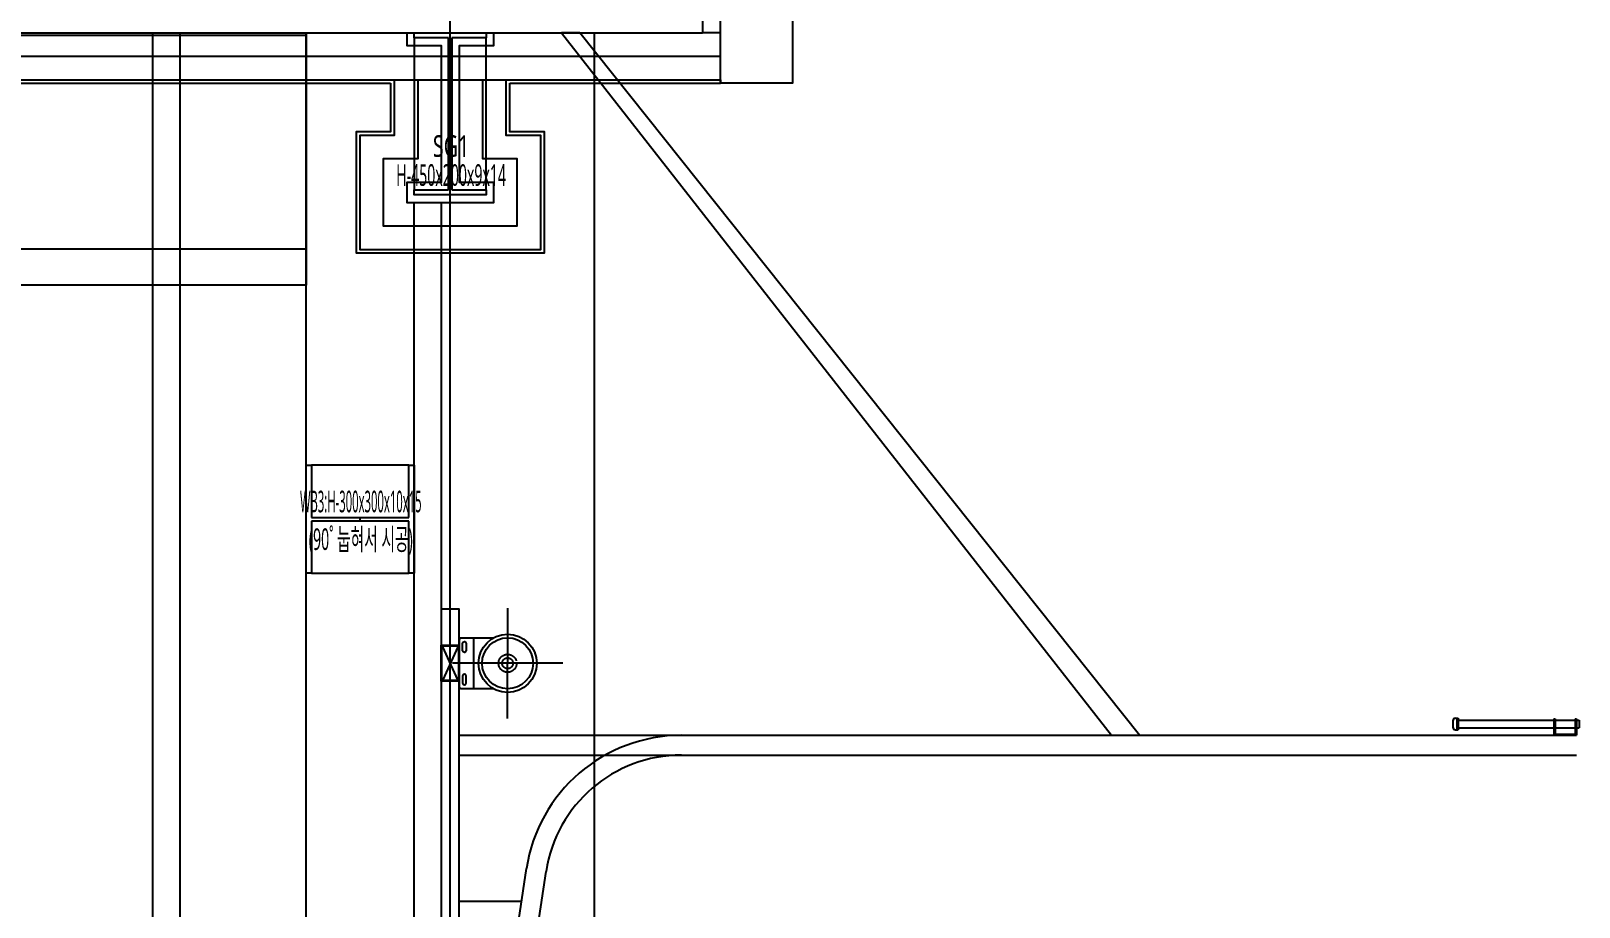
# Model space of a CAD drawing. Header units: millimetres. Extents: x 35054840 to 35483341, y -1288013 to -991013.
# Drawn here: x 35259073 to 35263368, y -1235370 to -1232938 of the extents above; entities that cross this region are included whole.
import ezdxf
from ezdxf.enums import TextEntityAlignment as Align

# ---------------------------------------------------------------- set-up
doc = ezdxf.new("R2010")
doc.units = ezdxf.units.MM
doc.header["$LTSCALE"] = 1000
doc.header["$MEASUREMENT"] = 0
doc.linetypes.add('HID', pattern=[2.5, 1.5, -1])
doc.layers.get('0').update_dxf_attribs({"linetype": 'CONTINUOUS'})
doc.layers.get('Defpoints').update_dxf_attribs({"color": 161, "linetype": 'CONTINUOUS'})
for name, color, linetype in [('8', 8, 'CONTINUOUS'), ('[0]', 255, 'CONTINUOUS'), ('A-판넬_내벽', 4, 'CONTINUOUS'), ('cen', 1, 'CONTINUOUS'), ('con', 2, 'CONTINUOUS'), ('ELE5', 254, 'CONTINUOUS'), ('ELE6', 8, 'CONTINUOUS'), ('FIN', 9, 'CONTINUOUS'), ('FIN(내화피복)', 8, 'CONTINUOUS'), ('FIN(패널-200글라스울)', 4, 'CONTINUOUS'), ('FIN(패널-T75 글라스울)', 6, 'CONTINUOUS'), ('INS', 9, 'BATTING'), ('ohdoor-1', 5, 'CONTINUOUS'), ('SASAC 도면번호', 6, 'CONTINUOUS'), ('STEEL', 5, 'CONTINUOUS'), ('stl', 3, 'CONTINUOUS'), ('오버헤드 FR', 7, 'CONTINUOUS')]:
    doc.layers.add(name, color=color, linetype=linetype)
doc.styles.add('TE', font='malgun_0.ttf')
doc.linetypes.add('BATTING', pattern='A,0.0001,-0.1,[134,ltypeshp.shx,S=0.1,R=0,X=-0.1,Y=0],-0.2,[134,ltypeshp.shx,S=0.1,R=180,X=0.1,Y=0],-0.1', length=0.4001)

# ---------------------------------------------------------------- blocks, each defined once
blk = doc.blocks.new('sdfsgdfdfg')
at = {"layer": 'cen', "ltscale": 0.1}
blk.add_line((34618149.3, -327808.7), (34618149.3, -240915.8), dxfattribs=at)
blk = doc.blocks.new('*U260')
at = {"layer": 'Defpoints'}
for p, q in [((-100, 211), (-100, -211)), ((100, -211), (100, 211)), ((-4.5, 0), (4.5, 0))]:
    blk.add_line(p, q, dxfattribs=at)
at = {"layer": 'STEEL', "color": 0, "linetype": 'ByBlock', "ltscale": 0.5}
for p, q in [((-4.5, 211), (-100, 211)), ((-4.5, -211), (-4.5, 211)), ((100, 211), (4.5, 211)), ((4.5, 211), (4.5, -211)), ((-100, -211), (-4.5, -211)), ((4.5, -211), (100, -211))]:
    blk.add_line(p, q, dxfattribs=at)
for points in [[(-100, 211), (-100, 225), (100, 225), (100, 211)], [(100, -211), (100, -225), (-100, -225), (-100, -211)]]:
    blk.add_lwpolyline(points, dxfattribs=at)
blk = doc.blocks.new('SG1')
at = {"layer": 'stl'}
blk.add_blockref('*U260', (0, -225), dxfattribs=at)
at = {"layer": 'Defpoints', "style": 'TE'}
for s, width, p in [('SG1', 0.7, (2.2, -314.2)), ('H-450x200x9x14', 0.5, (2.2, -394.6))]:
    blk.add_text(s, height=60, dxfattribs=dict(at, width=width)).set_placement(p, align=Align.MIDDLE_CENTER)
blk = doc.blocks.new('*U220')
at = {"layer": 'ELE6', "ltscale": 0.1}
for p, q in [((10125, -7), (0, -7)), ((10125, -600), (0, -600))]:
    blk.add_line(p, q, dxfattribs=at)
blk.add_lwpolyline([(10125, -700), (0, -700), (0, 0), (10125, 0)], close=True, dxfattribs=at)
blk = doc.blocks.new('*U276')
at = {"layer": 'Defpoints'}
for p, q in [((-150, 135), (-150, -135)), ((150, -135), (150, 135)), ((-5, 0), (5, 0))]:
    blk.add_line(p, q, dxfattribs=at)
at = {"layer": 'STEEL', "color": 0, "linetype": 'ByBlock', "ltscale": 0.5}
for p, q in [((-5, 135), (-150, 135)), ((-5, -135), (-5, 135)), ((150, 135), (5, 135)), ((5, 135), (5, -135)), ((-150, -135), (-5, -135)), ((5, -135), (150, -135))]:
    blk.add_line(p, q, dxfattribs=at)
for points in [[(-150, 135), (-150, 150), (150, 150), (150, 135)], [(150, -135), (150, -150), (-150, -150), (-150, -135)]]:
    blk.add_lwpolyline(points, dxfattribs=at)
blk = doc.blocks.new('WB3')
at = {"layer": 'stl', "rotation": 90}
blk.add_blockref('*U276', (0, 0), dxfattribs=at)
at = {"layer": 'Defpoints', "style": 'TE'}
for s, width, p in [('WB3:H-300x300x10x15', 0.4, (1.7, 49.2)), ('(90˚ 눕혀서 시공)', 0.5, (1.7, -55.4))]:
    blk.add_text(s, height=60, dxfattribs=dict(at, width=width)).set_placement(p, align=Align.MIDDLE_CENTER)
blk = doc.blocks.new('STOPER')
at = {"layer": 'ohdoor-1'}
for p, q in [((-390, 68), (-378.7, 68)), ((-385, 68), (-385, 22)), ((-378.7, 68), (-378.7, 22)), ((0, 65), (0, 0)), ((0, 65), (5, 65)), ((5, 65), (5, 5)), ((85, 65), (85, 5)), ((85, 65), (90, 65)), ((90, 65), (90, 0)), ((-400, 58), (-400, 32)), ((-390, 22), (-378.7, 22)), ((-385, 60), (-385, 30)), ((-378.7, 60), (0, 60)), ((-378.7, 30), (0, 30)), ((0, 5), (90, 5)), ((0, 0), (90, 0)), ((5, 60), (85, 60)), ((5, 30), (85, 30)), ((90, 60), (100, 60)), ((90, 30), (100, 30)), ((100, 60), (100, 30))]:
    blk.add_line(p, q, dxfattribs=at)
for centre, start, end in [((-390, 58), 90, 180), ((-390, 32), 180, 270)]:
    blk.add_arc(centre, 10, start, end, dxfattribs=at)
blk = doc.blocks.new('지하2층 OH도어 단면')
for p, q in [((846, 4146, -7), (804, 4054, -7)), ((846, 4054, -7), (804, 4146, -7))]:
    blk.add_line(p, q)
at = {"color": 2}
blk.add_lwpolyline([(943.8, 4170), (889.9, 4170, 0.267949), (889.4, 4169.7, -0.57735), (888.6, 4169.7, 0.267949), (888.1, 4170), (855, 4170, 0.414214), (850, 4165), (850, 4035, 0.414214), (855, 4030), (888.1, 4030, 0.267949), (888.6, 4030.2, -0.57735), (889.4, 4030.2, 0.267949), (889.9, 4030), (943.8, 4030)], format="xyb", dxfattribs=at)
blk.add_lwpolyline([(889, 4170), (889, 4030)], dxfattribs=at)
at = {"color": 2, "elevation": 14.1}
for points in [[(859, 4135), (859, 4155, -1), (869, 4155), (869, 4135, -1)], [(859, 4045, 1), (869, 4045), (869, 4065, 1), (859, 4065)]]:
    blk.add_lwpolyline(points, format="xyb", close=True, dxfattribs=at)
for radius in [80.7, 70.7]:
    blk.add_circle((984, 4100), radius)
at = {"color": 2, "linetype": 'HID', "ltscale": 0.1}
blk.add_circle((984, 4100), 25, dxfattribs=at)
at = {"linetype": 'HID', "ltscale": 0.1}
blk.add_circle((984, 4100), 15, dxfattribs=at)
at = {"layer": '8', "ltscale": 10000}
blk.add_lwpolyline([(2660, 3900), (2737.8, 3900), (1184.8, 5850), (1133.9, 5850)], close=True, dxfattribs=at)
at = {"layer": '[0]', "color": 4}
for p, q in [((850, 3900), (3950, 3900)), ((850, 3845), (3950, 3845)), ((956, 3000), (1036.5, 3530.2)), ((1011, 2995.6), (1090.8, 3522)), ((850, 3440), (1022.8, 3440))]:
    blk.add_line(p, q, dxfattribs=at)
for radius in [435, 380]:
    blk.add_arc((1466.5, 3465), radius, 90, 171.3716, dxfattribs=at)
at = {"layer": 'A-판넬_내벽'}
blk.add_line((800, 4250), (800, 3075), dxfattribs=at)
at = {"layer": 'FIN(패널-T75 글라스울)', "ltscale": 0.1}
blk.add_lwpolyline([(0, 3000), (0, 5850), (75, 5850), (75, 3075)], dxfattribs=at)
at = {"layer": 'FIN(패널-T75 글라스울)'}
blk.add_lwpolyline([(725, 3075), (725, 5379), (800, 5379), (800, 3075)], dxfattribs=at)
at = {"layer": '오버헤드 FR'}
for points in [[(984, 4253.1), (984, 4100)], [(850, 3050), (850, 3050), (850, 4250), (800, 4250), (800, 3075)], [(1137.2, 4100), (830.8, 4100)], [(984, 3946.8), (984, 4100)]]:
    blk.add_lwpolyline(points, dxfattribs=at)
at = {"layer": '오버헤드 FR', "elevation": 7}
blk.add_lwpolyline([(850, 4050), (800, 4050), (800, 4150), (850, 4150)], close=True, dxfattribs=at)
blk.add_lwpolyline([(846, 4052), (804, 4052, -0.414214), (802, 4054), (802, 4146, -0.414214), (804, 4148), (846, 4148, -0.414214), (848, 4146), (848, 4054, -0.414214)], format="xyb", close=True, dxfattribs=at)
at = {"color": 4, "xscale": 0.6999999931728108, "yscale": 0.700000010430813, "zscale": 0.6999999931728108}
blk.add_blockref('STOPER', (3887, 3900), dxfattribs=at)

msp = doc.modelspace()

# ---------------------------------------------------------------- linework, layer by layer
at = {"layer": 'con', "ltscale": 1000}
msp.add_line((35232036.3, -1232943, 1), (35260936.3, -1232943, 1), dxfattribs=at)
at = {"layer": 'con', "ltscale": 1000, "elevation": 1}
msp.add_lwpolyline([(35232336.3, -1232823), (35260786.3, -1232823), (35260786.3, -1232793), (35260936.3, -1232793), (35260936.3, -1232943)], dxfattribs=at)
at = {"layer": 'ELE5', "ltscale": 0.1, "elevation": 1}
for points in [[(35259836.3, -1235718), (35259836.3, -1232943)], [(35260636.3, -1238793), (35260636.3, -1232943)]]:
    msp.add_lwpolyline(points, dxfattribs=at)
at = {"layer": 'FIN', "ltscale": 0.1}
msp.add_line((35260986.3, -1233073, 1), (35260986.3, -1233083, 1), dxfattribs=at)
at = {"layer": 'FIN', "ltscale": 10000, "elevation": 1}
for points in [[(35256751.3, -1233083), (35260070.8, -1233083)], [(35260070.8, -1233083), (35260070.8, -1233218), (35259975.3, -1233218), (35259975.3, -1233554), (35260497.3, -1233554), (35260497.3, -1233218), (35260401.8, -1233218), (35260401.8, -1233083)], [(35260401.8, -1233083), (35260986.3, -1233083)]]:
    msp.add_lwpolyline(points, dxfattribs=at)
at = {"layer": 'FIN(내화피복)', "ltscale": 10000, "elevation": 1}
msp.add_lwpolyline([(35260115.3, -1232943), (35260115.3, -1232978), (35260210.8, -1232978), (35260210.8, -1233358), (35260115.3, -1233358), (35260115.3, -1233414), (35260357.3, -1233414), (35260357.3, -1233358), (35260261.8, -1233358), (35260261.8, -1232978), (35260357.3, -1232978), (35260357.3, -1232943)], dxfattribs=at)
at = {"layer": 'FIN(패널-200글라스울)', "ltscale": 0.1, "elevation": 1}
msp.add_lwpolyline([(35261186.3, -1227743), (35261186.3, -1233083), (35260986.3, -1233083), (35260986.3, -1227743)], dxfattribs=at)
at = {"layer": 'INS', "linetype": 'BATTING', "ltscale": 0.16}
msp.add_line((35231986.3, -1233008, 1), (35260986.3, -1233008, 1), dxfattribs=at)
at = {"layer": 'INS', "linetype": 'Continuous', "ltscale": 0.1, "elevation": 1}
for points in [[(35231986.3, -1233073), (35260986.3, -1233073), (35260986.3, -1232943), (35260936.3, -1232943)], [(35260080.8, -1233073), (35260080.8, -1233228), (35259985.3, -1233228), (35259985.3, -1233544), (35260487.3, -1233544), (35260487.3, -1233228), (35260391.8, -1233228), (35260391.8, -1233073)]]:
    msp.add_lwpolyline(points, dxfattribs=at)
at = {"layer": 'INS', "linetype": 'BATTING', "ltscale": 0.16, "elevation": 1}
msp.add_lwpolyline([(35260145.8, -1233073), (35260145.8, -1233293), (35260050.3, -1233293), (35260050.3, -1233479), (35260422.3, -1233479), (35260422.3, -1233293), (35260326.8, -1233293), (35260326.8, -1233073)], dxfattribs=at)
at = {"layer": 'SASAC 도면번호', "ltscale": 0.1}
msp.add_line((35260310.2, -1232943, 20), (35260361.1, -1232943, 20), dxfattribs=at)

# ---------------------------------------------------------------- block references
msp.add_blockref('sdfsgdfdfg', (642087, -926584.2, 1))
at = {"ltscale": 0.1}
msp.add_blockref('지하2층 OH도어 단면', (35259411.3, -1238792.9, 1), dxfattribs=at)
at = {"layer": 'ELE6', "ltscale": 0.1}
msp.add_blockref('*U220', (35249711.3, -1232943, 1), dxfattribs=at)
at = {"layer": 'SASAC 도면번호'}
msp.add_blockref('WB3', (35259986.3, -1234293, 1), dxfattribs=at)
at = {"layer": 'stl'}
msp.add_blockref('SG1', (35260236.3, -1232943, 1), dxfattribs=at)

doc.saveas('drawing.dxf')
